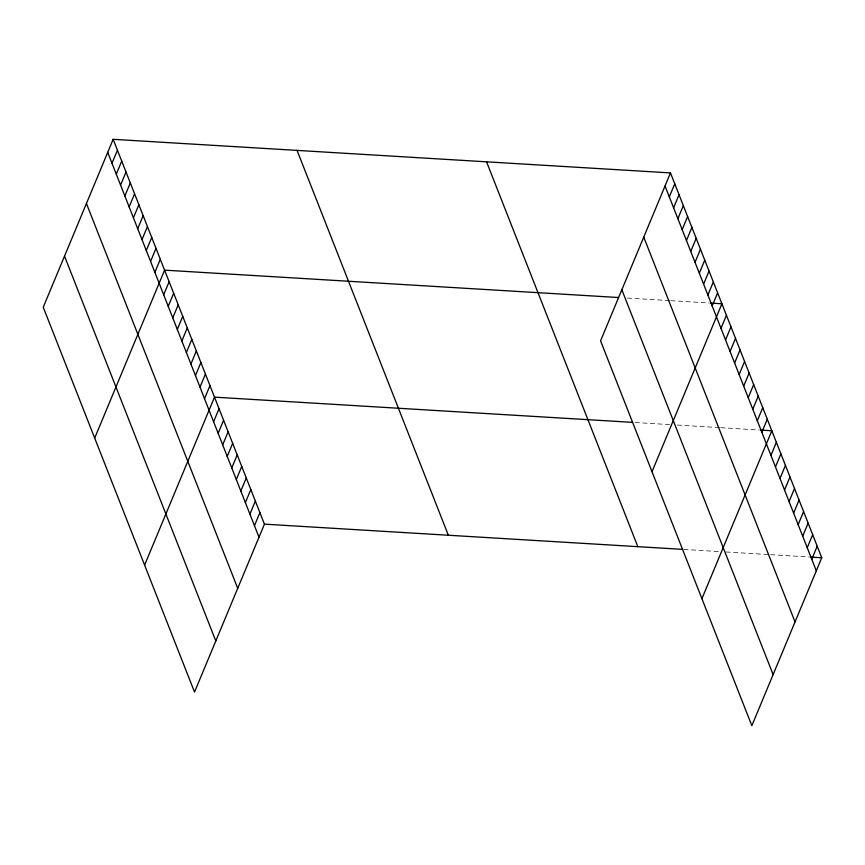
<?xml version="1.0" encoding="UTF-8"?>
<svg xmlns="http://www.w3.org/2000/svg" width="865" height="865" viewBox="0 0 865 865"><rect width="100%" height="100%" fill="white"/><g stroke="black" fill="none" stroke-linecap="round" stroke-linejoin="round"><path stroke-width="0.65" stroke-dasharray="4.33 3.24" d="M627.395 298.068L669.542 300.609M670.818 300.685L709.127 302.988M635.17 422.52L669.651 424.596M677.317 425.061L719.464 427.602M720.74 427.678L759.059 429.992M683.815 549.437L719.572 551.6M725.962 551.978L769.385 554.606M770.661 554.681L808.98 556.984"/><path stroke-width="1.3" d="M113.153 139.308L43.25 307.237L194.528 692.087L264.43 524.147L113.153 139.308L670.472 172.913L821.75 557.763L751.847 725.692L600.57 340.853L670.472 172.913M111.996 163.28L117.435 150.207M116.288 174.189L121.727 161.117M120.57 185.088L126.009 172.016M124.863 195.998L130.301 182.926M129.144 206.897L134.583 193.825M133.426 217.796L138.876 204.735M137.719 228.706L143.157 215.634M142.001 239.605L147.439 226.544M146.293 250.515L151.732 237.442M150.575 261.414L156.014 248.352M154.867 272.324L160.306 259.251M94.685 438.09L164.588 270.15L618.453 297.528M163.69 294.77L169.129 281.698M168.221 306.318L173.67 293.246M172.762 317.866L178.201 304.794M177.303 329.403L182.742 316.341M181.845 340.951L187.283 327.878M186.375 352.498L191.825 339.426M190.916 364.046L196.355 350.974M195.458 375.583L200.896 362.522M199.999 387.131L205.438 374.058M204.529 398.679L209.979 385.606M144.606 565.083L214.509 397.154L632.618 422.369M213.612 421.763L219.05 408.702M218.153 433.311L223.592 420.249M222.683 444.859L228.133 431.786M227.225 456.406L232.663 443.334M231.766 467.954L237.205 454.882M236.307 479.491L241.746 466.43M240.838 491.039L246.276 477.967M245.379 502.587L250.818 489.514M249.92 514.134L255.359 501.062M254.461 525.671L259.9 512.61M669.315 196.885L674.754 183.823M673.597 207.795L679.036 194.722M677.89 218.694L683.328 205.632M682.171 229.603L687.61 216.531M686.464 240.502L691.903 227.43M690.746 251.412L696.184 238.34M695.028 262.311L700.477 249.239M699.32 273.221L704.759 260.149M703.602 284.12L709.041 271.048M707.894 295.019L713.333 281.958M712.176 305.929L717.615 292.857M652.005 471.695L721.907 303.766L710.414 303.074M720.999 328.376L726.438 315.303M725.54 339.923L730.979 326.851M730.082 351.471L735.52 338.399M734.612 363.008L740.062 349.947M739.153 374.556L744.592 361.483M743.695 386.104L749.133 373.031M748.236 397.651L753.674 384.579M752.766 409.199L758.216 396.127M757.308 420.736L762.746 407.675M761.849 432.284L767.287 419.211M701.926 598.688L771.829 430.759L760.335 430.067M770.92 455.379L776.37 442.307M775.462 466.916L780.9 453.855M780.003 478.464L785.442 465.392M784.544 490.012L789.983 476.939M789.075 501.559L794.524 488.487M793.616 513.107L799.055 500.035M798.157 524.644L803.596 511.583M802.698 536.192L808.137 523.12M807.229 547.74L812.678 534.667M811.77 559.287L817.209 546.215M264.43 524.147L682.539 549.361M810.256 557.071L821.75 557.763M665.023 185.986L816.311 570.824M643.755 237.086L795.032 621.935M621.838 289.743L773.115 674.592M486.552 161.82L637.84 546.669M297.063 150.402L448.351 535.24M107.714 152.381L258.992 537.219M86.435 203.48L237.724 588.33M64.518 256.137L215.807 640.976"/></g></svg>
